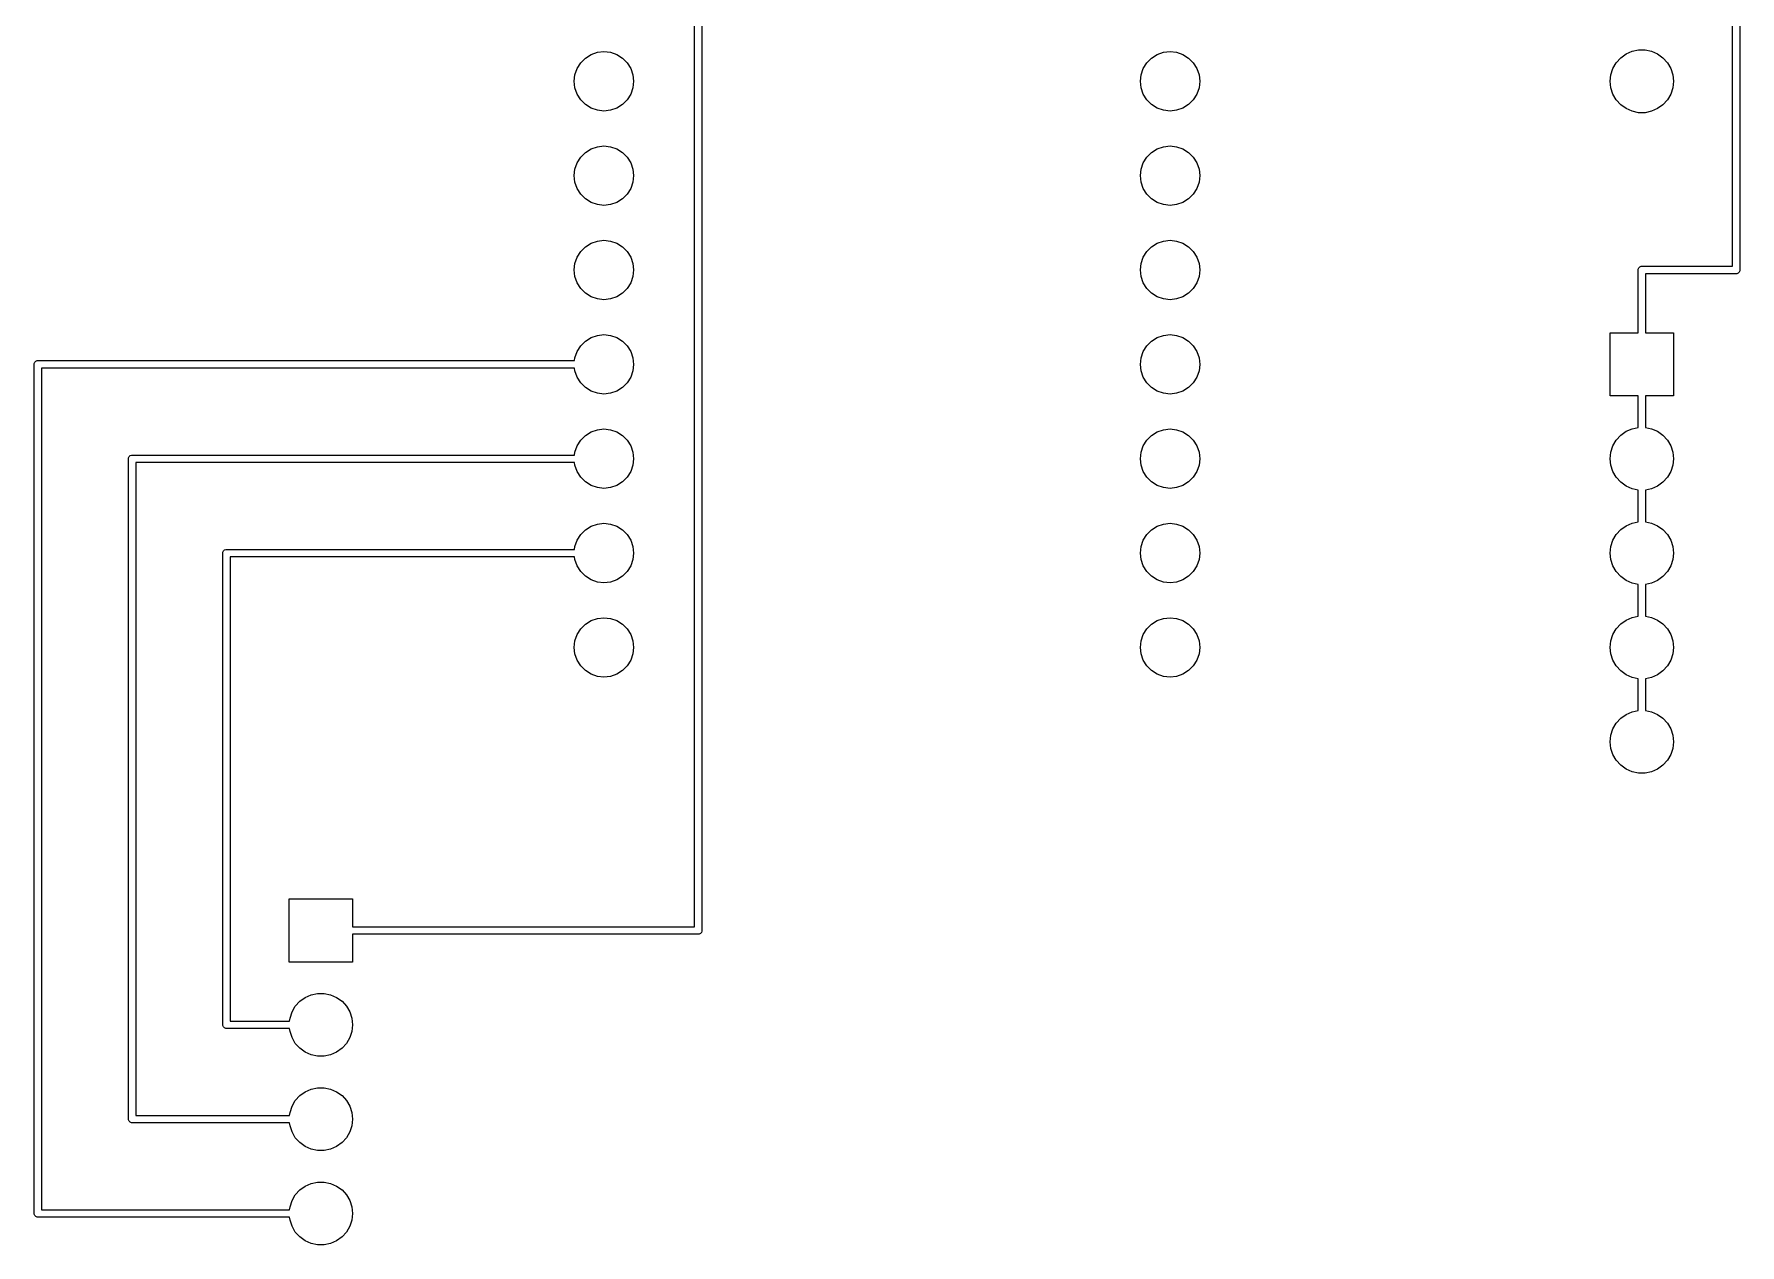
# Model space of a CAD drawing. Extents: x 4.9 to 6.8, y -4.93 to -2.37.
# Drawn here: x 4.996 to 6.804, y -4.933 to -3.65 of the extents above; entities that cross this region are included whole.
import ezdxf

# ---------------------------------------------------------------- set-up
doc = ezdxf.new("R2010")
doc.units = 0
doc.header["$MEASUREMENT"] = 0
doc.layers.add('BLACK', color=7, linetype='CONTINUOUS')

msp = doc.modelspace()

# ---------------------------------------------------------------- linework, layer by layer
at = {"layer": 'BLACK', "linetype": 'CONTINUOUS'}
for p, q in [((6.7961, -3.8961), (6.7961, -2.9039)), ((6.8039, -2.9), (6.8039, -3.9)), ((5.6961, -4.5961), (5.6961, -3.4039)), ((5.7039, -3.4), (5.7039, -4.6)), ((5.5863, -3.6716), (5.593, -3.6693)), ((5.593, -3.6693), (5.6, -3.6685)), ((5.6, -3.6685), (5.607, -3.6693)), ((5.607, -3.6693), (5.6137, -3.6716)), ((6.1863, -3.6716), (6.193, -3.6693)), ((6.193, -3.6693), (6.2, -3.6685)), ((6.2, -3.6685), (6.207, -3.6693)), ((6.207, -3.6693), (6.2137, -3.6716)), ((6.6833, -3.671), (6.6897, -3.6682)), ((6.6897, -3.6682), (6.6965, -3.6667)), ((6.6965, -3.6667), (6.7035, -3.6667)), ((6.7035, -3.6667), (6.7103, -3.6682)), ((6.7103, -3.6682), (6.7167, -3.671)), ((5.5693, -3.693), (5.5716, -3.6863)), ((5.5716, -3.6863), (5.5754, -3.6804)), ((5.5754, -3.6804), (5.5804, -3.6754)), ((5.5804, -3.6754), (5.5863, -3.6716)), ((5.6137, -3.6716), (5.6196, -3.6754)), ((5.6196, -3.6754), (5.6246, -3.6804)), ((5.6246, -3.6804), (5.6284, -3.6863)), ((5.6284, -3.6863), (5.6307, -3.693)), ((6.1693, -3.693), (6.1716, -3.6863)), ((6.1716, -3.6863), (6.1754, -3.6804)), ((6.1754, -3.6804), (6.1804, -3.6754)), ((6.1804, -3.6754), (6.1863, -3.6716)), ((6.2137, -3.6716), (6.2196, -3.6754)), ((6.2196, -3.6754), (6.2246, -3.6804)), ((6.2246, -3.6804), (6.2284, -3.6863)), ((6.2284, -3.6863), (6.2307, -3.693)), ((6.6673, -3.693), (6.6694, -3.6864)), ((6.6694, -3.6864), (6.6729, -3.6803)), ((6.6729, -3.6803), (6.6776, -3.6751)), ((6.6776, -3.6751), (6.6833, -3.671)), ((6.7167, -3.671), (6.7224, -3.6751)), ((6.7224, -3.6751), (6.7271, -3.6803)), ((6.7271, -3.6803), (6.7306, -3.6864)), ((6.7306, -3.6864), (6.7327, -3.693)), ((5.5685, -3.7), (5.5693, -3.693)), ((5.5693, -3.707), (5.5685, -3.7)), ((5.6307, -3.693), (5.6315, -3.7)), ((5.6315, -3.7), (5.6307, -3.707)), ((6.1685, -3.7), (6.1693, -3.693)), ((6.1693, -3.707), (6.1685, -3.7)), ((6.2307, -3.693), (6.2315, -3.7)), ((6.2315, -3.7), (6.2307, -3.707)), ((6.6665, -3.7), (6.6673, -3.693)), ((6.6673, -3.707), (6.6665, -3.7)), ((6.7327, -3.693), (6.7335, -3.7)), ((6.7335, -3.7), (6.7327, -3.707)), ((5.5716, -3.7137), (5.5693, -3.707)), ((5.5754, -3.7196), (5.5716, -3.7137)), ((5.5804, -3.7246), (5.5754, -3.7196)), ((5.6246, -3.7196), (5.6196, -3.7246)), ((5.6284, -3.7137), (5.6246, -3.7196)), ((5.6307, -3.707), (5.6284, -3.7137)), ((6.1716, -3.7137), (6.1693, -3.707)), ((6.1754, -3.7196), (6.1716, -3.7137)), ((6.1804, -3.7246), (6.1754, -3.7196)), ((6.2246, -3.7196), (6.2196, -3.7246)), ((6.2284, -3.7137), (6.2246, -3.7196)), ((6.2307, -3.707), (6.2284, -3.7137)), ((6.6694, -3.7136), (6.6673, -3.707)), ((6.6729, -3.7197), (6.6694, -3.7136)), ((6.6776, -3.7249), (6.6729, -3.7197)), ((6.7271, -3.7197), (6.7224, -3.7249)), ((6.7306, -3.7136), (6.7271, -3.7197)), ((6.7327, -3.707), (6.7306, -3.7136)), ((5.5863, -3.7284), (5.5804, -3.7246)), ((5.593, -3.7307), (5.5863, -3.7284)), ((5.6, -3.7315), (5.593, -3.7307)), ((5.607, -3.7307), (5.6, -3.7315)), ((5.6137, -3.7284), (5.607, -3.7307)), ((5.6196, -3.7246), (5.6137, -3.7284)), ((6.1863, -3.7284), (6.1804, -3.7246)), ((6.193, -3.7307), (6.1863, -3.7284)), ((6.2, -3.7315), (6.193, -3.7307)), ((6.207, -3.7307), (6.2, -3.7315)), ((6.2137, -3.7284), (6.207, -3.7307)), ((6.2196, -3.7246), (6.2137, -3.7284)), ((6.6833, -3.729), (6.6776, -3.7249)), ((6.6897, -3.7318), (6.6833, -3.729)), ((6.6965, -3.7333), (6.6897, -3.7318)), ((6.7035, -3.7333), (6.6965, -3.7333)), ((6.7103, -3.7318), (6.7035, -3.7333)), ((6.7167, -3.729), (6.7103, -3.7318)), ((6.7224, -3.7249), (6.7167, -3.729)), ((5.5754, -3.7804), (5.5804, -3.7754)), ((5.5804, -3.7754), (5.5863, -3.7716)), ((5.5863, -3.7716), (5.593, -3.7693)), ((5.593, -3.7693), (5.6, -3.7685)), ((5.6, -3.7685), (5.607, -3.7693)), ((5.607, -3.7693), (5.6137, -3.7716)), ((5.6137, -3.7716), (5.6196, -3.7754)), ((5.6196, -3.7754), (5.6246, -3.7804)), ((6.1754, -3.7804), (6.1804, -3.7754)), ((6.1804, -3.7754), (6.1863, -3.7716)), ((6.1863, -3.7716), (6.193, -3.7693)), ((6.193, -3.7693), (6.2, -3.7685)), ((6.2, -3.7685), (6.207, -3.7693)), ((6.207, -3.7693), (6.2137, -3.7716)), ((6.2137, -3.7716), (6.2196, -3.7754)), ((6.2196, -3.7754), (6.2246, -3.7804)), ((5.5685, -3.8), (5.5693, -3.793)), ((5.5693, -3.793), (5.5716, -3.7863)), ((5.5716, -3.7863), (5.5754, -3.7804)), ((5.6246, -3.7804), (5.6284, -3.7863)), ((5.6284, -3.7863), (5.6307, -3.793)), ((5.6307, -3.793), (5.6315, -3.8)), ((6.1685, -3.8), (6.1693, -3.793)), ((6.1693, -3.793), (6.1716, -3.7863)), ((6.1716, -3.7863), (6.1754, -3.7804)), ((6.2246, -3.7804), (6.2284, -3.7863)), ((6.2284, -3.7863), (6.2307, -3.793)), ((6.2307, -3.793), (6.2315, -3.8)), ((5.5693, -3.807), (5.5685, -3.8)), ((5.5716, -3.8137), (5.5693, -3.807)), ((5.5754, -3.8196), (5.5716, -3.8137)), ((5.6284, -3.8137), (5.6246, -3.8196)), ((5.6307, -3.807), (5.6284, -3.8137)), ((5.6315, -3.8), (5.6307, -3.807)), ((6.1693, -3.807), (6.1685, -3.8)), ((6.1716, -3.8137), (6.1693, -3.807)), ((6.1754, -3.8196), (6.1716, -3.8137)), ((6.2284, -3.8137), (6.2246, -3.8196)), ((6.2307, -3.807), (6.2284, -3.8137)), ((6.2315, -3.8), (6.2307, -3.807)), ((5.5804, -3.8246), (5.5754, -3.8196)), ((5.5863, -3.8284), (5.5804, -3.8246)), ((5.593, -3.8307), (5.5863, -3.8284)), ((5.6, -3.8315), (5.593, -3.8307)), ((5.607, -3.8307), (5.6, -3.8315)), ((5.6137, -3.8284), (5.607, -3.8307)), ((5.6196, -3.8246), (5.6137, -3.8284)), ((5.6246, -3.8196), (5.6196, -3.8246)), ((6.1804, -3.8246), (6.1754, -3.8196)), ((6.1863, -3.8284), (6.1804, -3.8246)), ((6.193, -3.8307), (6.1863, -3.8284)), ((6.2, -3.8315), (6.193, -3.8307)), ((6.207, -3.8307), (6.2, -3.8315)), ((6.2137, -3.8284), (6.207, -3.8307)), ((6.2196, -3.8246), (6.2137, -3.8284)), ((6.2246, -3.8196), (6.2196, -3.8246)), ((5.593, -3.8693), (5.6, -3.8685)), ((5.6, -3.8685), (5.607, -3.8693)), ((6.193, -3.8693), (6.2, -3.8685)), ((6.2, -3.8685), (6.207, -3.8693)), ((5.5693, -3.893), (5.5716, -3.8863)), ((5.5716, -3.8863), (5.5754, -3.8804)), ((5.5754, -3.8804), (5.5804, -3.8754)), ((5.5804, -3.8754), (5.5863, -3.8716)), ((5.5863, -3.8716), (5.593, -3.8693)), ((5.607, -3.8693), (5.6137, -3.8716)), ((5.6137, -3.8716), (5.6196, -3.8754)), ((5.6196, -3.8754), (5.6246, -3.8804)), ((5.6246, -3.8804), (5.6284, -3.8863)), ((5.6284, -3.8863), (5.6307, -3.893)), ((6.1693, -3.893), (6.1716, -3.8863)), ((6.1716, -3.8863), (6.1754, -3.8804)), ((6.1754, -3.8804), (6.1804, -3.8754)), ((6.1804, -3.8754), (6.1863, -3.8716)), ((6.1863, -3.8716), (6.193, -3.8693)), ((6.207, -3.8693), (6.2137, -3.8716)), ((6.2137, -3.8716), (6.2196, -3.8754)), ((6.2196, -3.8754), (6.2246, -3.8804)), ((6.2246, -3.8804), (6.2284, -3.8863)), ((6.2284, -3.8863), (6.2307, -3.893)), ((5.5685, -3.9), (5.5693, -3.893)), ((5.5693, -3.907), (5.5685, -3.9)), ((5.6307, -3.893), (5.6315, -3.9)), ((5.6315, -3.9), (5.6307, -3.907)), ((6.1685, -3.9), (6.1693, -3.893)), ((6.1693, -3.907), (6.1685, -3.9)), ((6.2307, -3.893), (6.2315, -3.9)), ((6.2315, -3.9), (6.2307, -3.907)), ((6.6961, -3.8992), (6.6967, -3.8978)), ((6.6961, -3.9), (6.6961, -3.8992)), ((6.6961, -3.9665), (6.6961, -3.9)), ((6.6967, -3.8978), (6.6978, -3.8967)), ((6.6978, -3.8967), (6.6992, -3.8961)), ((6.6992, -3.8961), (6.7, -3.8961)), ((6.7, -3.8961), (6.7961, -3.8961)), ((6.8, -3.9039), (6.7039, -3.9039)), ((6.7039, -3.9039), (6.7039, -3.9665)), ((6.8008, -3.9039), (6.8, -3.9039)), ((6.8022, -3.9033), (6.8008, -3.9039)), ((6.8033, -3.9022), (6.8022, -3.9033)), ((6.8039, -3.9008), (6.8033, -3.9022)), ((6.8039, -3.9), (6.8039, -3.9008)), ((5.5716, -3.9137), (5.5693, -3.907)), ((5.5754, -3.9196), (5.5716, -3.9137)), ((5.5804, -3.9246), (5.5754, -3.9196)), ((5.6246, -3.9196), (5.6196, -3.9246)), ((5.6284, -3.9137), (5.6246, -3.9196)), ((5.6307, -3.907), (5.6284, -3.9137)), ((6.1716, -3.9137), (6.1693, -3.907)), ((6.1754, -3.9196), (6.1716, -3.9137)), ((6.1804, -3.9246), (6.1754, -3.9196)), ((6.2246, -3.9196), (6.2196, -3.9246)), ((6.2284, -3.9137), (6.2246, -3.9196)), ((6.2307, -3.907), (6.2284, -3.9137)), ((5.5863, -3.9284), (5.5804, -3.9246)), ((5.593, -3.9307), (5.5863, -3.9284)), ((5.6, -3.9315), (5.593, -3.9307)), ((5.607, -3.9307), (5.6, -3.9315)), ((5.6137, -3.9284), (5.607, -3.9307)), ((5.6196, -3.9246), (5.6137, -3.9284)), ((6.1863, -3.9284), (6.1804, -3.9246)), ((6.193, -3.9307), (6.1863, -3.9284)), ((6.2, -3.9315), (6.193, -3.9307)), ((6.207, -3.9307), (6.2, -3.9315)), ((6.2137, -3.9284), (6.207, -3.9307)), ((6.2196, -3.9246), (6.2137, -3.9284)), ((5.5754, -3.9804), (5.5804, -3.9754)), ((5.5804, -3.9754), (5.5863, -3.9716)), ((5.5863, -3.9716), (5.593, -3.9693)), ((5.593, -3.9693), (5.6, -3.9685)), ((5.6, -3.9685), (5.607, -3.9693)), ((5.607, -3.9693), (5.6137, -3.9716)), ((5.6137, -3.9716), (5.6196, -3.9754)), ((5.6196, -3.9754), (5.6246, -3.9804)), ((6.1754, -3.9804), (6.1804, -3.9754)), ((6.1804, -3.9754), (6.1863, -3.9716)), ((6.1863, -3.9716), (6.193, -3.9693)), ((6.193, -3.9693), (6.2, -3.9685)), ((6.2, -3.9685), (6.207, -3.9693)), ((6.207, -3.9693), (6.2137, -3.9716)), ((6.2137, -3.9716), (6.2196, -3.9754)), ((6.2196, -3.9754), (6.2246, -3.9804)), ((6.6665, -4.0335), (6.6665, -3.9665)), ((6.6665, -3.9665), (6.6961, -3.9665)), ((6.7039, -3.9665), (6.7335, -3.9665)), ((6.7335, -3.9665), (6.7335, -4.0335)), ((5.5689, -3.9961), (5.5693, -3.993)), ((5.5693, -3.993), (5.5716, -3.9863)), ((5.5716, -3.9863), (5.5754, -3.9804)), ((5.6246, -3.9804), (5.6284, -3.9863)), ((5.6284, -3.9863), (5.6307, -3.993)), ((5.6307, -3.993), (5.6315, -4)), ((6.1685, -4), (6.1693, -3.993)), ((6.1693, -3.993), (6.1716, -3.9863)), ((6.1716, -3.9863), (6.1754, -3.9804)), ((6.2246, -3.9804), (6.2284, -3.9863)), ((6.2284, -3.9863), (6.2307, -3.993)), ((6.2307, -3.993), (6.2315, -4)), ((4.9961, -3.9992), (4.9967, -3.9978)), ((4.9961, -4), (4.9961, -3.9992)), ((4.9961, -4.9), (4.9961, -4)), ((4.9967, -3.9978), (4.9978, -3.9967)), ((4.9978, -3.9967), (4.9992, -3.9961)), ((4.9992, -3.9961), (5, -3.9961)), ((5, -3.9961), (5.5689, -3.9961)), ((5.5689, -4.0039), (5.0039, -4.0039)), ((5.0039, -4.0039), (5.0039, -4.8961)), ((5.5693, -4.007), (5.5689, -4.0039)), ((5.5716, -4.0137), (5.5693, -4.007)), ((5.6307, -4.007), (5.6284, -4.0137)), ((5.6315, -4), (5.6307, -4.007)), ((6.1693, -4.007), (6.1685, -4)), ((6.1716, -4.0137), (6.1693, -4.007)), ((6.2307, -4.007), (6.2284, -4.0137)), ((6.2315, -4), (6.2307, -4.007)), ((5.5754, -4.0196), (5.5716, -4.0137)), ((5.5804, -4.0246), (5.5754, -4.0196)), ((5.5863, -4.0284), (5.5804, -4.0246)), ((5.593, -4.0307), (5.5863, -4.0284)), ((5.6, -4.0315), (5.593, -4.0307)), ((5.607, -4.0307), (5.6, -4.0315)), ((5.6137, -4.0284), (5.607, -4.0307)), ((5.6196, -4.0246), (5.6137, -4.0284)), ((5.6246, -4.0196), (5.6196, -4.0246)), ((5.6284, -4.0137), (5.6246, -4.0196)), ((6.1754, -4.0196), (6.1716, -4.0137)), ((6.1804, -4.0246), (6.1754, -4.0196)), ((6.1863, -4.0284), (6.1804, -4.0246)), ((6.193, -4.0307), (6.1863, -4.0284)), ((6.2, -4.0315), (6.193, -4.0307)), ((6.207, -4.0307), (6.2, -4.0315)), ((6.2137, -4.0284), (6.207, -4.0307)), ((6.2196, -4.0246), (6.2137, -4.0284)), ((6.2246, -4.0196), (6.2196, -4.0246)), ((6.2284, -4.0137), (6.2246, -4.0196)), ((6.6961, -4.0335), (6.6665, -4.0335)), ((6.6961, -4.0668), (6.6961, -4.0335)), ((6.7335, -4.0335), (6.7039, -4.0335)), ((6.7039, -4.0335), (6.7039, -4.0668)), ((6.6897, -4.0682), (6.6961, -4.0668)), ((6.7039, -4.0668), (6.7103, -4.0682)), ((5.5716, -4.0863), (5.5754, -4.0804)), ((5.5754, -4.0804), (5.5804, -4.0754)), ((5.5804, -4.0754), (5.5863, -4.0716)), ((5.5863, -4.0716), (5.593, -4.0693)), ((5.593, -4.0693), (5.6, -4.0685)), ((5.6, -4.0685), (5.607, -4.0693)), ((5.607, -4.0693), (5.6137, -4.0716)), ((5.6137, -4.0716), (5.6196, -4.0754)), ((5.6196, -4.0754), (5.6246, -4.0804)), ((5.6246, -4.0804), (5.6284, -4.0863)), ((6.1716, -4.0863), (6.1754, -4.0804)), ((6.1754, -4.0804), (6.1804, -4.0754)), ((6.1804, -4.0754), (6.1863, -4.0716)), ((6.1863, -4.0716), (6.193, -4.0693)), ((6.193, -4.0693), (6.2, -4.0685)), ((6.2, -4.0685), (6.207, -4.0693)), ((6.207, -4.0693), (6.2137, -4.0716)), ((6.2137, -4.0716), (6.2196, -4.0754)), ((6.2196, -4.0754), (6.2246, -4.0804)), ((6.2246, -4.0804), (6.2284, -4.0863)), ((6.6694, -4.0864), (6.6729, -4.0803)), ((6.6729, -4.0803), (6.6776, -4.0751)), ((6.6776, -4.0751), (6.6833, -4.071)), ((6.6833, -4.071), (6.6897, -4.0682)), ((6.7103, -4.0682), (6.7167, -4.071)), ((6.7167, -4.071), (6.7224, -4.0751)), ((6.7224, -4.0751), (6.7271, -4.0803)), ((6.7271, -4.0803), (6.7306, -4.0864)), ((5.0961, -4.0992), (5.0967, -4.0978)), ((5.0961, -4.1), (5.0961, -4.0992)), ((5.0961, -4.8), (5.0961, -4.1)), ((5.0967, -4.0978), (5.0978, -4.0967)), ((5.0978, -4.0967), (5.0992, -4.0961)), ((5.0992, -4.0961), (5.1, -4.0961)), ((5.1, -4.0961), (5.5689, -4.0961)), ((5.5689, -4.0961), (5.5693, -4.093)), ((5.5693, -4.093), (5.5716, -4.0863)), ((5.6284, -4.0863), (5.6307, -4.093)), ((5.6307, -4.093), (5.6315, -4.1)), ((5.6315, -4.1), (5.6307, -4.107)), ((6.1685, -4.1), (6.1693, -4.093)), ((6.1693, -4.107), (6.1685, -4.1)), ((6.1693, -4.093), (6.1716, -4.0863)), ((6.2284, -4.0863), (6.2307, -4.093)), ((6.2307, -4.093), (6.2315, -4.1)), ((6.2315, -4.1), (6.2307, -4.107)), ((6.6665, -4.1), (6.6673, -4.093)), ((6.6673, -4.107), (6.6665, -4.1)), ((6.6673, -4.093), (6.6694, -4.0864)), ((6.7306, -4.0864), (6.7327, -4.093)), ((6.7327, -4.093), (6.7335, -4.1)), ((6.7335, -4.1), (6.7327, -4.107)), ((5.5689, -4.1039), (5.1039, -4.1039)), ((5.1039, -4.1039), (5.1039, -4.7961)), ((5.5693, -4.107), (5.5689, -4.1039)), ((5.5716, -4.1137), (5.5693, -4.107)), ((5.5754, -4.1196), (5.5716, -4.1137)), ((5.5804, -4.1246), (5.5754, -4.1196)), ((5.6246, -4.1196), (5.6196, -4.1246)), ((5.6284, -4.1137), (5.6246, -4.1196)), ((5.6307, -4.107), (5.6284, -4.1137)), ((6.1716, -4.1137), (6.1693, -4.107)), ((6.1754, -4.1196), (6.1716, -4.1137)), ((6.1804, -4.1246), (6.1754, -4.1196)), ((6.2246, -4.1196), (6.2196, -4.1246)), ((6.2284, -4.1137), (6.2246, -4.1196)), ((6.2307, -4.107), (6.2284, -4.1137)), ((6.6694, -4.1136), (6.6673, -4.107)), ((6.6729, -4.1197), (6.6694, -4.1136)), ((6.6776, -4.1249), (6.6729, -4.1197)), ((6.7271, -4.1197), (6.7224, -4.1249)), ((6.7306, -4.1136), (6.7271, -4.1197)), ((6.7327, -4.107), (6.7306, -4.1136)), ((5.5863, -4.1284), (5.5804, -4.1246)), ((5.593, -4.1307), (5.5863, -4.1284)), ((5.6, -4.1315), (5.593, -4.1307)), ((5.607, -4.1307), (5.6, -4.1315)), ((5.6137, -4.1284), (5.607, -4.1307)), ((5.6196, -4.1246), (5.6137, -4.1284)), ((6.1863, -4.1284), (6.1804, -4.1246)), ((6.193, -4.1307), (6.1863, -4.1284)), ((6.2, -4.1315), (6.193, -4.1307)), ((6.207, -4.1307), (6.2, -4.1315)), ((6.2137, -4.1284), (6.207, -4.1307)), ((6.2196, -4.1246), (6.2137, -4.1284)), ((6.6833, -4.129), (6.6776, -4.1249)), ((6.6897, -4.1318), (6.6833, -4.129)), ((6.6961, -4.1332), (6.6897, -4.1318)), ((6.6961, -4.1668), (6.6961, -4.1332)), ((6.7103, -4.1318), (6.7039, -4.1332)), ((6.7039, -4.1332), (6.7039, -4.1668)), ((6.7167, -4.129), (6.7103, -4.1318)), ((6.7224, -4.1249), (6.7167, -4.129)), ((5.5754, -4.1804), (5.5804, -4.1754)), ((5.5804, -4.1754), (5.5863, -4.1716)), ((5.5863, -4.1716), (5.593, -4.1693)), ((5.593, -4.1693), (5.6, -4.1685)), ((5.6, -4.1685), (5.607, -4.1693)), ((5.607, -4.1693), (5.6137, -4.1716)), ((5.6137, -4.1716), (5.6196, -4.1754)), ((5.6196, -4.1754), (5.6246, -4.1804)), ((6.1754, -4.1804), (6.1804, -4.1754)), ((6.1804, -4.1754), (6.1863, -4.1716)), ((6.1863, -4.1716), (6.193, -4.1693)), ((6.193, -4.1693), (6.2, -4.1685)), ((6.2, -4.1685), (6.207, -4.1693)), ((6.207, -4.1693), (6.2137, -4.1716)), ((6.2137, -4.1716), (6.2196, -4.1754)), ((6.2196, -4.1754), (6.2246, -4.1804)), ((6.6729, -4.1803), (6.6776, -4.1751)), ((6.6776, -4.1751), (6.6833, -4.171)), ((6.6833, -4.171), (6.6897, -4.1682)), ((6.6897, -4.1682), (6.6961, -4.1668)), ((6.7039, -4.1668), (6.7103, -4.1682)), ((6.7103, -4.1682), (6.7167, -4.171)), ((6.7167, -4.171), (6.7224, -4.1751)), ((6.7224, -4.1751), (6.7271, -4.1803)), ((5.5689, -4.1961), (5.5693, -4.193)), ((5.5693, -4.193), (5.5716, -4.1863)), ((5.5716, -4.1863), (5.5754, -4.1804)), ((5.6246, -4.1804), (5.6284, -4.1863)), ((5.6284, -4.1863), (5.6307, -4.193)), ((5.6307, -4.193), (5.6315, -4.2)), ((6.1685, -4.2), (6.1693, -4.193)), ((6.1693, -4.193), (6.1716, -4.1863)), ((6.1716, -4.1863), (6.1754, -4.1804)), ((6.2246, -4.1804), (6.2284, -4.1863)), ((6.2284, -4.1863), (6.2307, -4.193)), ((6.2307, -4.193), (6.2315, -4.2)), ((6.6665, -4.2), (6.6673, -4.193)), ((6.6673, -4.193), (6.6694, -4.1864)), ((6.6694, -4.1864), (6.6729, -4.1803)), ((6.7271, -4.1803), (6.7306, -4.1864)), ((6.7306, -4.1864), (6.7327, -4.193)), ((6.7327, -4.193), (6.7335, -4.2)), ((5.1961, -4.1992), (5.1967, -4.1978)), ((5.1961, -4.2), (5.1961, -4.1992)), ((5.1961, -4.7), (5.1961, -4.2)), ((5.1967, -4.1978), (5.1978, -4.1967)), ((5.1978, -4.1967), (5.1992, -4.1961)), ((5.1992, -4.1961), (5.2, -4.1961)), ((5.2, -4.1961), (5.5689, -4.1961)), ((5.5689, -4.2039), (5.2039, -4.2039)), ((5.2039, -4.2039), (5.2039, -4.6961)), ((5.5693, -4.207), (5.5689, -4.2039)), ((5.5716, -4.2137), (5.5693, -4.207)), ((5.6307, -4.207), (5.6284, -4.2137)), ((5.6315, -4.2), (5.6307, -4.207)), ((6.1693, -4.207), (6.1685, -4.2)), ((6.1716, -4.2137), (6.1693, -4.207)), ((6.2307, -4.207), (6.2284, -4.2137)), ((6.2315, -4.2), (6.2307, -4.207)), ((6.6673, -4.207), (6.6665, -4.2)), ((6.6694, -4.2136), (6.6673, -4.207)), ((6.7327, -4.207), (6.7306, -4.2136)), ((6.7335, -4.2), (6.7327, -4.207)), ((5.5754, -4.2196), (5.5716, -4.2137)), ((5.5804, -4.2246), (5.5754, -4.2196)), ((5.5863, -4.2284), (5.5804, -4.2246)), ((5.593, -4.2307), (5.5863, -4.2284)), ((5.6137, -4.2284), (5.607, -4.2307)), ((5.6196, -4.2246), (5.6137, -4.2284)), ((5.6246, -4.2196), (5.6196, -4.2246)), ((5.6284, -4.2137), (5.6246, -4.2196)), ((6.1754, -4.2196), (6.1716, -4.2137)), ((6.1804, -4.2246), (6.1754, -4.2196)), ((6.1863, -4.2284), (6.1804, -4.2246)), ((6.193, -4.2307), (6.1863, -4.2284)), ((6.2137, -4.2284), (6.207, -4.2307)), ((6.2196, -4.2246), (6.2137, -4.2284)), ((6.2246, -4.2196), (6.2196, -4.2246)), ((6.2284, -4.2137), (6.2246, -4.2196)), ((6.6729, -4.2197), (6.6694, -4.2136)), ((6.6776, -4.2249), (6.6729, -4.2197)), ((6.6833, -4.229), (6.6776, -4.2249)), ((6.6897, -4.2318), (6.6833, -4.229)), ((6.7167, -4.229), (6.7103, -4.2318)), ((6.7224, -4.2249), (6.7167, -4.229)), ((6.7271, -4.2197), (6.7224, -4.2249)), ((6.7306, -4.2136), (6.7271, -4.2197)), ((5.6, -4.2315), (5.593, -4.2307)), ((5.607, -4.2307), (5.6, -4.2315)), ((6.2, -4.2315), (6.193, -4.2307)), ((6.207, -4.2307), (6.2, -4.2315)), ((6.6961, -4.2332), (6.6897, -4.2318)), ((6.6961, -4.2668), (6.6961, -4.2332)), ((6.7103, -4.2318), (6.7039, -4.2332)), ((6.7039, -4.2332), (6.7039, -4.2668)), ((5.5716, -4.2863), (5.5754, -4.2804)), ((5.5754, -4.2804), (5.5804, -4.2754)), ((5.5804, -4.2754), (5.5863, -4.2716)), ((5.5863, -4.2716), (5.593, -4.2693)), ((5.593, -4.2693), (5.6, -4.2685)), ((5.6, -4.2685), (5.607, -4.2693)), ((5.607, -4.2693), (5.6137, -4.2716)), ((5.6137, -4.2716), (5.6196, -4.2754)), ((5.6196, -4.2754), (5.6246, -4.2804)), ((5.6246, -4.2804), (5.6284, -4.2863)), ((6.1716, -4.2863), (6.1754, -4.2804)), ((6.1754, -4.2804), (6.1804, -4.2754)), ((6.1804, -4.2754), (6.1863, -4.2716)), ((6.1863, -4.2716), (6.193, -4.2693)), ((6.193, -4.2693), (6.2, -4.2685)), ((6.2, -4.2685), (6.207, -4.2693)), ((6.207, -4.2693), (6.2137, -4.2716)), ((6.2137, -4.2716), (6.2196, -4.2754)), ((6.2196, -4.2754), (6.2246, -4.2804)), ((6.2246, -4.2804), (6.2284, -4.2863)), ((6.6694, -4.2864), (6.6729, -4.2803)), ((6.6729, -4.2803), (6.6776, -4.2751)), ((6.6776, -4.2751), (6.6833, -4.271)), ((6.6833, -4.271), (6.6897, -4.2682)), ((6.6897, -4.2682), (6.6961, -4.2668)), ((6.7039, -4.2668), (6.7103, -4.2682)), ((6.7103, -4.2682), (6.7167, -4.271)), ((6.7167, -4.271), (6.7224, -4.2751)), ((6.7224, -4.2751), (6.7271, -4.2803)), ((6.7271, -4.2803), (6.7306, -4.2864)), ((5.5685, -4.3), (5.5693, -4.293)), ((5.5693, -4.307), (5.5685, -4.3)), ((5.5693, -4.293), (5.5716, -4.2863)), ((5.6284, -4.2863), (5.6307, -4.293)), ((5.6307, -4.293), (5.6315, -4.3)), ((5.6315, -4.3), (5.6307, -4.307)), ((6.1685, -4.3), (6.1693, -4.293)), ((6.1693, -4.307), (6.1685, -4.3)), ((6.1693, -4.293), (6.1716, -4.2863)), ((6.2284, -4.2863), (6.2307, -4.293)), ((6.2307, -4.293), (6.2315, -4.3)), ((6.2315, -4.3), (6.2307, -4.307)), ((6.6665, -4.3), (6.6673, -4.293)), ((6.6673, -4.307), (6.6665, -4.3)), ((6.6673, -4.293), (6.6694, -4.2864)), ((6.7306, -4.2864), (6.7327, -4.293)), ((6.7327, -4.293), (6.7335, -4.3)), ((6.7335, -4.3), (6.7327, -4.307)), ((5.5716, -4.3137), (5.5693, -4.307)), ((5.5754, -4.3196), (5.5716, -4.3137)), ((5.5804, -4.3246), (5.5754, -4.3196)), ((5.6246, -4.3196), (5.6196, -4.3246)), ((5.6284, -4.3137), (5.6246, -4.3196)), ((5.6307, -4.307), (5.6284, -4.3137)), ((6.1716, -4.3137), (6.1693, -4.307)), ((6.1754, -4.3196), (6.1716, -4.3137)), ((6.1804, -4.3246), (6.1754, -4.3196)), ((6.2246, -4.3196), (6.2196, -4.3246)), ((6.2284, -4.3137), (6.2246, -4.3196)), ((6.2307, -4.307), (6.2284, -4.3137)), ((6.6694, -4.3136), (6.6673, -4.307)), ((6.6729, -4.3197), (6.6694, -4.3136)), ((6.6776, -4.3249), (6.6729, -4.3197)), ((6.7271, -4.3197), (6.7224, -4.3249)), ((6.7306, -4.3136), (6.7271, -4.3197)), ((6.7327, -4.307), (6.7306, -4.3136)), ((5.5863, -4.3284), (5.5804, -4.3246)), ((5.593, -4.3307), (5.5863, -4.3284)), ((5.6, -4.3315), (5.593, -4.3307)), ((5.607, -4.3307), (5.6, -4.3315)), ((5.6137, -4.3284), (5.607, -4.3307)), ((5.6196, -4.3246), (5.6137, -4.3284)), ((6.1863, -4.3284), (6.1804, -4.3246)), ((6.193, -4.3307), (6.1863, -4.3284)), ((6.2, -4.3315), (6.193, -4.3307)), ((6.207, -4.3307), (6.2, -4.3315)), ((6.2137, -4.3284), (6.207, -4.3307)), ((6.2196, -4.3246), (6.2137, -4.3284)), ((6.6833, -4.329), (6.6776, -4.3249)), ((6.6897, -4.3318), (6.6833, -4.329)), ((6.6961, -4.3332), (6.6897, -4.3318)), ((6.6961, -4.3668), (6.6961, -4.3332)), ((6.7103, -4.3318), (6.7039, -4.3332)), ((6.7039, -4.3332), (6.7039, -4.3668)), ((6.7167, -4.329), (6.7103, -4.3318)), ((6.7224, -4.3249), (6.7167, -4.329)), ((6.6776, -4.3751), (6.6833, -4.371)), ((6.6833, -4.371), (6.6897, -4.3682)), ((6.6897, -4.3682), (6.6961, -4.3668)), ((6.7039, -4.3668), (6.7103, -4.3682)), ((6.7103, -4.3682), (6.7167, -4.371)), ((6.7167, -4.371), (6.7224, -4.3751)), ((6.6665, -4.4), (6.6673, -4.393)), ((6.6673, -4.393), (6.6694, -4.3864)), ((6.6694, -4.3864), (6.6729, -4.3803)), ((6.6729, -4.3803), (6.6776, -4.3751)), ((6.7224, -4.3751), (6.7271, -4.3803)), ((6.7271, -4.3803), (6.7306, -4.3864)), ((6.7306, -4.3864), (6.7327, -4.393)), ((6.7327, -4.393), (6.7335, -4.4)), ((6.6673, -4.407), (6.6665, -4.4)), ((6.6694, -4.4136), (6.6673, -4.407)), ((6.7327, -4.407), (6.7306, -4.4136)), ((6.7335, -4.4), (6.7327, -4.407)), ((6.6729, -4.4197), (6.6694, -4.4136)), ((6.6776, -4.4249), (6.6729, -4.4197)), ((6.6833, -4.429), (6.6776, -4.4249)), ((6.6897, -4.4318), (6.6833, -4.429)), ((6.7167, -4.429), (6.7103, -4.4318)), ((6.7224, -4.4249), (6.7167, -4.429)), ((6.7271, -4.4197), (6.7224, -4.4249)), ((6.7306, -4.4136), (6.7271, -4.4197)), ((6.6965, -4.4333), (6.6897, -4.4318)), ((6.7035, -4.4333), (6.6965, -4.4333)), ((6.7103, -4.4318), (6.7035, -4.4333)), ((5.2665, -4.6335), (5.2665, -4.5665)), ((5.2665, -4.5665), (5.3335, -4.5665)), ((5.3335, -4.5665), (5.3335, -4.5961)), ((5.3335, -4.5961), (5.6961, -4.5961)), ((5.7, -4.6039), (5.3335, -4.6039)), ((5.3335, -4.6039), (5.3335, -4.6335)), ((5.7008, -4.6039), (5.7, -4.6039)), ((5.7022, -4.6033), (5.7008, -4.6039)), ((5.7033, -4.6022), (5.7022, -4.6033)), ((5.7039, -4.6008), (5.7033, -4.6022)), ((5.7039, -4.6), (5.7039, -4.6008)), ((5.3335, -4.6335), (5.2665, -4.6335)), ((5.2694, -4.6864), (5.2729, -4.6803)), ((5.2729, -4.6803), (5.2776, -4.6751)), ((5.2776, -4.6751), (5.2833, -4.671)), ((5.2833, -4.671), (5.2897, -4.6682)), ((5.2897, -4.6682), (5.2965, -4.6667)), ((5.2965, -4.6667), (5.3035, -4.6667)), ((5.3035, -4.6667), (5.3103, -4.6682)), ((5.3103, -4.6682), (5.3167, -4.671)), ((5.3167, -4.671), (5.3224, -4.6751)), ((5.3224, -4.6751), (5.3271, -4.6803)), ((5.3271, -4.6803), (5.3306, -4.6864)), ((5.1961, -4.7008), (5.1961, -4.7)), ((5.2039, -4.6961), (5.2669, -4.6961)), ((5.2669, -4.6961), (5.2673, -4.693)), ((5.2673, -4.693), (5.2694, -4.6864)), ((5.3306, -4.6864), (5.3327, -4.693)), ((5.3327, -4.693), (5.3335, -4.7)), ((5.3335, -4.7), (5.3327, -4.707)), ((5.1967, -4.7022), (5.1961, -4.7008)), ((5.1978, -4.7033), (5.1967, -4.7022)), ((5.1992, -4.7039), (5.1978, -4.7033)), ((5.2, -4.7039), (5.1992, -4.7039)), ((5.2669, -4.7039), (5.2, -4.7039)), ((5.2673, -4.707), (5.2669, -4.7039)), ((5.2694, -4.7136), (5.2673, -4.707)), ((5.2729, -4.7197), (5.2694, -4.7136)), ((5.3306, -4.7136), (5.3271, -4.7197)), ((5.3327, -4.707), (5.3306, -4.7136)), ((5.2776, -4.7249), (5.2729, -4.7197)), ((5.2833, -4.729), (5.2776, -4.7249)), ((5.2897, -4.7318), (5.2833, -4.729)), ((5.2965, -4.7333), (5.2897, -4.7318)), ((5.3035, -4.7333), (5.2965, -4.7333)), ((5.3103, -4.7318), (5.3035, -4.7333)), ((5.3167, -4.729), (5.3103, -4.7318)), ((5.3224, -4.7249), (5.3167, -4.729)), ((5.3271, -4.7197), (5.3224, -4.7249)), ((5.2776, -4.7751), (5.2833, -4.771)), ((5.2833, -4.771), (5.2897, -4.7682)), ((5.2897, -4.7682), (5.2965, -4.7667)), ((5.2965, -4.7667), (5.3035, -4.7667)), ((5.3035, -4.7667), (5.3103, -4.7682)), ((5.3103, -4.7682), (5.3167, -4.771)), ((5.3167, -4.771), (5.3224, -4.7751)), ((5.2673, -4.793), (5.2694, -4.7864)), ((5.2694, -4.7864), (5.2729, -4.7803)), ((5.2729, -4.7803), (5.2776, -4.7751)), ((5.3224, -4.7751), (5.3271, -4.7803)), ((5.3271, -4.7803), (5.3306, -4.7864)), ((5.3306, -4.7864), (5.3327, -4.793)), ((5.0961, -4.8008), (5.0961, -4.8)), ((5.0967, -4.8022), (5.0961, -4.8008)), ((5.0978, -4.8033), (5.0967, -4.8022)), ((5.0992, -4.8039), (5.0978, -4.8033)), ((5.1, -4.8039), (5.0992, -4.8039)), ((5.2669, -4.8039), (5.1, -4.8039)), ((5.1039, -4.7961), (5.2669, -4.7961)), ((5.2669, -4.7961), (5.2673, -4.793)), ((5.2673, -4.807), (5.2669, -4.8039)), ((5.2694, -4.8136), (5.2673, -4.807)), ((5.3327, -4.807), (5.3306, -4.8136)), ((5.3327, -4.793), (5.3335, -4.8)), ((5.3335, -4.8), (5.3327, -4.807)), ((5.2729, -4.8197), (5.2694, -4.8136)), ((5.2776, -4.8249), (5.2729, -4.8197)), ((5.2833, -4.829), (5.2776, -4.8249)), ((5.3224, -4.8249), (5.3167, -4.829)), ((5.3271, -4.8197), (5.3224, -4.8249)), ((5.3306, -4.8136), (5.3271, -4.8197)), ((5.2897, -4.8318), (5.2833, -4.829)), ((5.2965, -4.8333), (5.2897, -4.8318)), ((5.3035, -4.8333), (5.2965, -4.8333)), ((5.3103, -4.8318), (5.3035, -4.8333)), ((5.3167, -4.829), (5.3103, -4.8318)), ((5.2694, -4.8864), (5.2729, -4.8803)), ((5.2729, -4.8803), (5.2776, -4.8751)), ((5.2776, -4.8751), (5.2833, -4.871)), ((5.2833, -4.871), (5.2897, -4.8682)), ((5.2897, -4.8682), (5.2965, -4.8667)), ((5.2965, -4.8667), (5.3035, -4.8667)), ((5.3035, -4.8667), (5.3103, -4.8682)), ((5.3103, -4.8682), (5.3167, -4.871)), ((5.3167, -4.871), (5.3224, -4.8751)), ((5.3224, -4.8751), (5.3271, -4.8803)), ((5.3271, -4.8803), (5.3306, -4.8864)), ((5.0039, -4.8961), (5.2669, -4.8961)), ((5.2669, -4.8961), (5.2673, -4.893)), ((5.2673, -4.893), (5.2694, -4.8864)), ((5.3306, -4.8864), (5.3327, -4.893)), ((5.3327, -4.893), (5.3335, -4.9)), ((4.9961, -4.9008), (4.9961, -4.9)), ((4.9967, -4.9022), (4.9961, -4.9008)), ((4.9978, -4.9033), (4.9967, -4.9022)), ((4.9992, -4.9039), (4.9978, -4.9033)), ((5, -4.9039), (4.9992, -4.9039)), ((5.2669, -4.9039), (5, -4.9039)), ((5.2673, -4.907), (5.2669, -4.9039)), ((5.2694, -4.9136), (5.2673, -4.907)), ((5.2729, -4.9197), (5.2694, -4.9136)), ((5.3306, -4.9136), (5.3271, -4.9197)), ((5.3327, -4.907), (5.3306, -4.9136)), ((5.3335, -4.9), (5.3327, -4.907)), ((5.2776, -4.9249), (5.2729, -4.9197)), ((5.2833, -4.929), (5.2776, -4.9249)), ((5.2897, -4.9318), (5.2833, -4.929)), ((5.2965, -4.9333), (5.2897, -4.9318)), ((5.3035, -4.9333), (5.2965, -4.9333)), ((5.3103, -4.9318), (5.3035, -4.9333)), ((5.3167, -4.929), (5.3103, -4.9318)), ((5.3224, -4.9249), (5.3167, -4.929)), ((5.3271, -4.9197), (5.3224, -4.9249))]:
    msp.add_line(p, q, dxfattribs=at)

doc.saveas('drawing.dxf')
